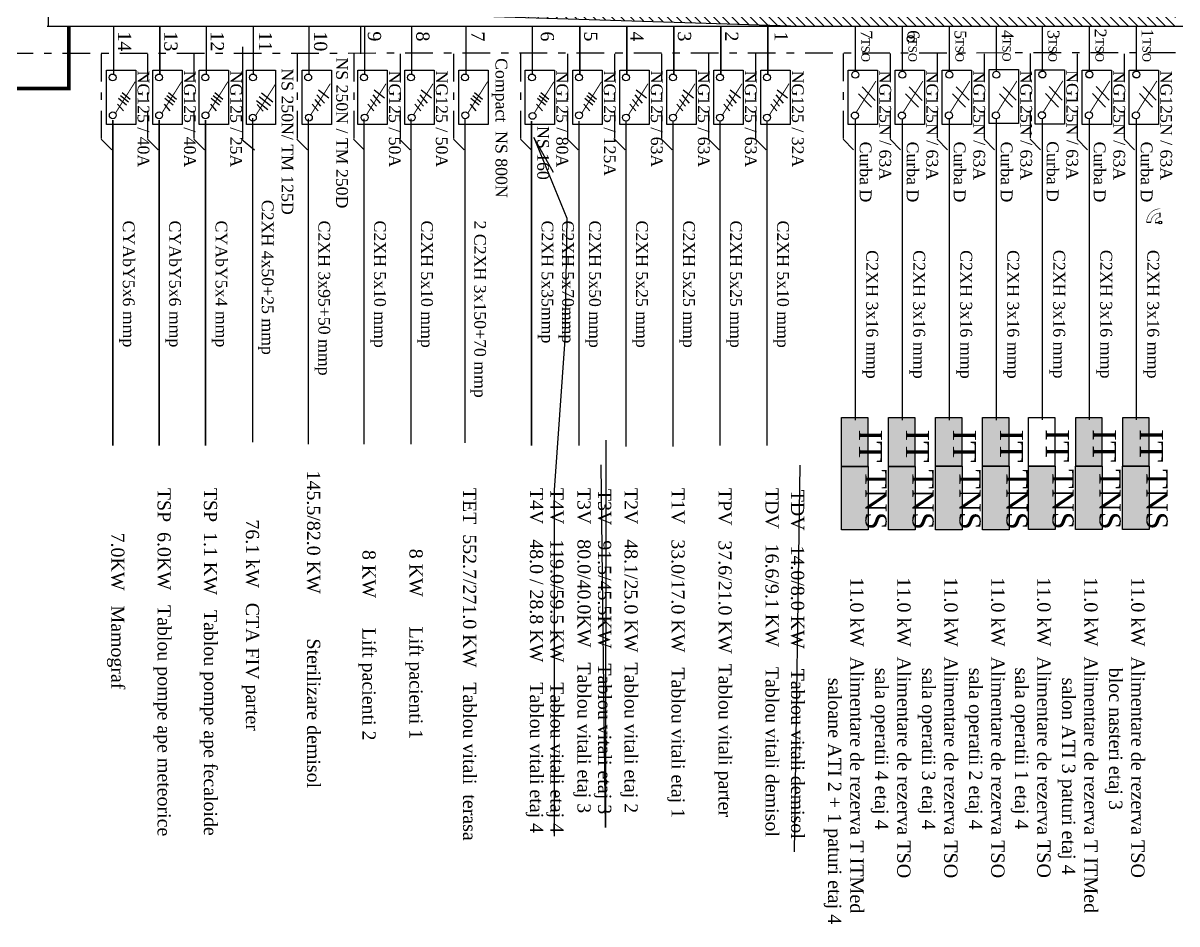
# Model space of a CAD drawing. Extents: x -12085 to 47, y -14993 to 123352.
# Drawn here: x -12050.2 to -12028.1, y -14936.94 to -14919.7 of the extents above; entities that cross this region are included whole.
import ezdxf

# ---------------------------------------------------------------- set-up
doc = ezdxf.new("R2010")
doc.units = 0
doc.header["$MEASUREMENT"] = 0
doc.linetypes.add('DOUBLE_DASHED', pattern=[1.093611, 0.529167, -0.211667, 0.141111, -0.211667])
doc.layers.get('0').update_dxf_attribs({"linetype": 'CONTINUOUS'})
doc.layers.add('Circuite', color=7, linetype='CONTINUOUS', lineweight=25)
doc.layers.add('monitorizare', color=3, linetype='CONTINUOUS', lineweight=25)
doc.layers.add('circuite iluminat normal', color=7, linetype='CONTINUOUS')
doc.layers.add('ELECTRICAL', color=7, linetype='CONTINUOUS')

# ---------------------------------------------------------------- blocks, each defined once
blk = doc.blocks.new('A$C719065E5')
at = {"color": 3, "lineweight": 30}
for p, q in [((0.166, 0.266), (0.086, 0.266)), ((0.266, 0.166), (0.266, 0.239))]:
    blk.add_line(p, q, dxfattribs=at)
at = {"color": 3, "lineweight": 30, "const_width": 0.01, "flags": 128}
for points in [[(0.005, 0.266, 0.414214), (0.266, 0.005)], [(0.086, 0.266, 0.414214), (0.266, 0.086)], [(0.166, 0.266, 0.414214), (0.266, 0.166)]]:
    blk.add_lwpolyline(points, format="xyb", dxfattribs=at)
for points in [[(0.166, 0.266), (0.086, 0.266)], [(0.266, 0.166), (0.266, 0.239)], [(0.266, 0.086), (0.266, 0.005)]]:
    blk.add_lwpolyline(points, dxfattribs=at)
at = {"color": 3, "lineweight": 30, "flags": 128}
blk.add_lwpolyline([(0.266, 0.086), (0.266, 0.005)], dxfattribs=at)
at = {"color": 3, "lineweight": 30}
blk.add_circle((0.266, 0.266), 0.0265, dxfattribs=at)

msp = doc.modelspace()

# ---------------------------------------------------------------- hatches: boundary and pattern name
at = {"layer": 'Circuite', "linetype": 'Continuous', "ltscale": 5}
h = msp.add_hatch(dxfattribs=at)
h.set_pattern_fill('ANSI31', color=1, angle=-90, style=0)
h.set_pattern_definition([(315, (-11933.80855, -14900.24343), (0.08838835, 0.08838835), [])])
h.paths.add_polyline_path([(-12028.129, -14919.759), (-12028.129, -14919.312), (-12042.974, -14919.312), (-12042.973, -14919.499), (-12035.29, -14919.759)])
h.paths.add_polyline_path([(-12042.973, -14919.499), (-12042.974, -14919.312), (-12044.284, -14919.312), (-12044.228, -14919.457)])
h.paths.add_polyline_path([(-12044.228, -14919.457), (-12044.284, -14919.312), (-12048.485, -14919.312)])
at = {"layer": 'circuite iluminat normal', "true_color": 0xffe085}
for points in [[(-12034.523, -14928.182), (-12034.021, -14928.182), (-12034.021, -14927.25), (-12034.523, -14927.25)], [(-12033.623, -14928.182), (-12033.121, -14928.182), (-12033.121, -14927.25), (-12033.623, -14927.25)], [(-12032.723, -14928.181), (-12032.221, -14928.181), (-12032.221, -14927.249), (-12032.723, -14927.249)], [(-12031.823, -14928.18), (-12031.321, -14928.18), (-12031.321, -14927.249), (-12031.823, -14927.249)], [(-12030.042, -14928.177), (-12029.54, -14928.177), (-12029.54, -14927.245), (-12030.042, -14927.245)], [(-12029.142, -14928.177), (-12028.64, -14928.177), (-12028.64, -14927.245), (-12029.142, -14927.245)]]:
    msp.add_hatch(color=41, dxfattribs=at).paths.add_polyline_path(points)
at = {"layer": 'circuite iluminat normal', "true_color": 0xff8a8a}
for points in [[(-12034.528, -14929.396), (-12034.016, -14929.396), (-12034.016, -14928.182), (-12034.528, -14928.182)], [(-12033.628, -14929.396), (-12033.116, -14929.396), (-12033.116, -14928.182), (-12033.628, -14928.182)], [(-12032.728, -14929.395), (-12032.216, -14929.395), (-12032.216, -14928.181), (-12032.728, -14928.181)], [(-12031.828, -14929.395), (-12031.316, -14929.395), (-12031.316, -14928.18), (-12031.828, -14928.18)], [(-12030.947, -14929.391), (-12030.436, -14929.391), (-12030.436, -14928.176), (-12030.947, -14928.176)], [(-12030.047, -14929.391), (-12029.536, -14929.391), (-12029.536, -14928.177), (-12030.047, -14928.177)], [(-12029.147, -14929.391), (-12028.636, -14929.391), (-12028.636, -14928.177), (-12029.147, -14928.177)]]:
    msp.add_hatch(color=11, dxfattribs=at).paths.add_polyline_path(points)

# ---------------------------------------------------------------- linework, layer by layer
at = {"layer": 'Circuite', "linetype": 'Continuous', "ltscale": 5}
for p, q in [((-12040.04, -14922.559), (-12040.419, -14921.889)), ((-12040.419, -14921.889), (-12039.787, -14923.431)), ((-12039.787, -14923.431), (-12039.825, -14925.756)), ((-12039.825, -14925.756), (-12040.027, -14928.637)), ((-12039.038, -14927.68), (-12039.048, -14935.094)), ((-12039.048, -14935.094), (-12039.128, -14928.155)), ((-12035.326, -14928.157), (-12035.434, -14935.558)), ((-12040.027, -14928.637), (-12040.027, -14935.259))]:
    msp.add_line(p, q, dxfattribs=at)
at = {"layer": 'circuite iluminat normal'}
for p, q in [((-12034.133, -14920.917), (-12033.88, -14921.176)), ((-12033.233, -14920.917), (-12032.98, -14921.176)), ((-12032.333, -14920.916), (-12032.08, -14921.175)), ((-12031.433, -14920.915), (-12031.18, -14921.175)), ((-12030.552, -14920.911), (-12030.3, -14921.171)), ((-12029.652, -14920.912), (-12029.4, -14921.171)), ((-12028.752, -14920.912), (-12028.5, -14921.171)), ((-12034.203, -14921.05), (-12033.95, -14921.309)), ((-12033.303, -14921.05), (-12033.05, -14921.309)), ((-12032.403, -14921.049), (-12032.15, -14921.309)), ((-12031.503, -14921.049), (-12031.25, -14921.308)), ((-12030.622, -14921.045), (-12030.37, -14921.304)), ((-12029.722, -14921.045), (-12029.47, -14921.304)), ((-12028.822, -14921.045), (-12028.57, -14921.304))]:
    msp.add_line(p, q, dxfattribs=at)
for points in [[(-12034.021, -14927.25), (-12034.021, -14928.182), (-12034.523, -14928.182), (-12034.523, -14927.25)], [(-12033.121, -14927.25), (-12033.121, -14928.182), (-12033.623, -14928.182), (-12033.623, -14927.25)], [(-12032.221, -14927.249), (-12032.221, -14928.181), (-12032.723, -14928.181), (-12032.723, -14927.249)], [(-12031.321, -14927.249), (-12031.321, -14928.18), (-12031.823, -14928.18), (-12031.823, -14927.249)], [(-12030.44, -14927.245), (-12030.44, -14928.176), (-12030.942, -14928.176), (-12030.942, -14927.245)], [(-12029.54, -14927.245), (-12029.54, -14928.177), (-12030.042, -14928.177), (-12030.042, -14927.245)], [(-12028.64, -14927.245), (-12028.64, -14928.177), (-12029.142, -14928.177), (-12029.142, -14927.245)], [(-12034.016, -14928.182), (-12034.016, -14929.396), (-12034.528, -14929.396), (-12034.528, -14928.182)], [(-12033.116, -14928.182), (-12033.116, -14929.396), (-12033.628, -14929.396), (-12033.628, -14928.182)], [(-12032.216, -14928.181), (-12032.216, -14929.395), (-12032.728, -14929.395), (-12032.728, -14928.181)], [(-12031.316, -14928.18), (-12031.316, -14929.395), (-12031.828, -14929.395), (-12031.828, -14928.18)], [(-12030.436, -14928.176), (-12030.436, -14929.391), (-12030.947, -14929.391), (-12030.947, -14928.176)], [(-12029.536, -14928.177), (-12029.536, -14929.391), (-12030.047, -14929.391), (-12030.047, -14928.177)], [(-12028.636, -14928.177), (-12028.636, -14929.391), (-12029.147, -14929.391), (-12029.147, -14928.177)]]:
    msp.add_lwpolyline(points, close=True, dxfattribs=at)
at = {"layer": 'ELECTRICAL', "linetype": 'DOUBLE_DASHED'}
for p, q in [((-12043.728, -14920.284), (-12043.749, -14917.25)), ((-12009.541, -14920.258), (-12063.571, -14920.286)), ((-12048.7, -14920.283), (-12048.7, -14921.921)), ((-12047.812, -14920.283), (-12047.812, -14921.921)), ((-12046.925, -14920.283), (-12046.925, -14921.921)), ((-12044.946, -14920.283), (-12044.946, -14921.921)), ((-12043.862, -14920.283), (-12043.862, -14921.921)), ((-12042.978, -14920.283), (-12042.978, -14921.921)), ((-12041.953, -14920.283), (-12041.953, -14921.921)), ((-12040.672, -14920.283), (-12040.672, -14921.921)), ((-12039.772, -14920.283), (-12039.772, -14921.921)), ((-12038.872, -14920.283), (-12038.872, -14921.921)), ((-12037.972, -14920.283), (-12037.972, -14921.921)), ((-12037.071, -14920.283), (-12037.071, -14921.921)), ((-12036.171, -14920.283), (-12036.171, -14921.921)), ((-12034.497, -14920.281), (-12034.497, -14921.92)), ((-12033.597, -14920.281), (-12033.597, -14921.92)), ((-12032.697, -14920.28), (-12032.697, -14921.919)), ((-12031.797, -14920.283), (-12031.797, -14921.922)), ((-12030.916, -14920.279), (-12030.916, -14921.917)), ((-12030.016, -14920.283), (-12030.016, -14921.922)), ((-12029.116, -14920.283), (-12029.116, -14921.922)), ((-12048.368, -14921.136), (-12048.214, -14921.259)), ((-12048.332, -14921.081), (-12048.178, -14921.204)), ((-12048.3, -14921.028), (-12048.146, -14921.152)), ((-12047.48, -14921.136), (-12047.326, -14921.259)), ((-12047.444, -14921.081), (-12047.29, -14921.204)), ((-12047.412, -14921.028), (-12047.258, -14921.152)), ((-12046.593, -14921.136), (-12046.439, -14921.259)), ((-12046.557, -14921.081), (-12046.403, -14921.204)), ((-12046.525, -14921.028), (-12046.371, -14921.152)), ((-12045.728, -14921.18), (-12045.512, -14921.352)), ((-12045.678, -14921.103), (-12045.462, -14921.276)), ((-12045.633, -14921.029), (-12045.418, -14921.202)), ((-12041.621, -14921.136), (-12041.467, -14921.259)), ((-12041.585, -14921.081), (-12041.431, -14921.204)), ((-12041.553, -14921.028), (-12041.399, -14921.152)), ((-12040.349, -14921.136), (-12040.196, -14921.259)), ((-12040.314, -14921.081), (-12040.16, -14921.204)), ((-12040.282, -14921.028), (-12040.128, -14921.152)), ((-12039.44, -14921.136), (-12039.286, -14921.259)), ((-12039.404, -14921.081), (-12039.25, -14921.204)), ((-12039.372, -14921.028), (-12039.218, -14921.152)), ((-12048.7, -14921.921), (-12048.497, -14922.124)), ((-12047.812, -14921.921), (-12047.61, -14922.124)), ((-12046.925, -14921.921), (-12046.722, -14922.124)), ((-12046.014, -14921.921), (-12045.765, -14922.123)), ((-12046.014, -14921.921), (-12045.765, -14922.123)), ((-12044.955, -14921.921), (-12044.753, -14922.124)), ((-12043.871, -14921.921), (-12043.669, -14922.124)), ((-12042.988, -14921.921), (-12042.786, -14922.124)), ((-12041.953, -14921.921), (-12041.751, -14922.124)), ((-12040.672, -14921.921), (-12040.469, -14922.124)), ((-12039.772, -14921.921), (-12039.569, -14922.124)), ((-12038.872, -14921.921), (-12038.669, -14922.124)), ((-12037.972, -14921.921), (-12037.769, -14922.124)), ((-12037.071, -14921.921), (-12036.869, -14922.124)), ((-12036.171, -14921.921), (-12035.969, -14922.124)), ((-12034.497, -14921.92), (-12034.294, -14922.122)), ((-12033.597, -14921.92), (-12033.394, -14922.122)), ((-12032.697, -14921.919), (-12032.494, -14922.121)), ((-12031.797, -14921.922), (-12031.594, -14922.124)), ((-12030.916, -14921.917), (-12030.714, -14922.12)), ((-12030.016, -14921.922), (-12029.814, -14922.124)), ((-12029.116, -14921.922), (-12028.914, -14922.124))]:
    msp.add_line(p, q, dxfattribs=at)
at = {"layer": 'ELECTRICAL', "linetype": 'Continuous'}
for p, q in [((-12049.715, -14919.312), (-12049.715, -14919.759)), ((-12035.29, -14919.759), (-12049.715, -14919.312)), ((-12040.445, -14920.639), (-12040.445, -14920.639)), ((-12036.321, -14920.639), (-12036.321, -14920.639)), ((-12034.406, -14920.629), (-12034.406, -14920.629)), ((-12044.542, -14920.972), (-12044.343, -14921.129)), ((-12043.474, -14920.972), (-12043.275, -14921.129)), ((-12042.574, -14920.972), (-12042.375, -14921.129)), ((-12038.458, -14920.972), (-12038.259, -14921.129)), ((-12037.558, -14920.972), (-12037.359, -14921.129)), ((-12036.657, -14920.972), (-12036.459, -14921.129)), ((-12035.757, -14920.972), (-12035.558, -14921.129)), ((-12044.613, -14921.157), (-12044.499, -14921.285)), ((-12044.57, -14921.072), (-12044.428, -14921.228)), ((-12043.545, -14921.157), (-12043.432, -14921.285)), ((-12043.503, -14921.072), (-12043.361, -14921.228)), ((-12042.645, -14921.157), (-12042.532, -14921.285)), ((-12042.603, -14921.072), (-12042.461, -14921.228)), ((-12038.529, -14921.157), (-12038.415, -14921.285)), ((-12038.486, -14921.072), (-12038.344, -14921.228)), ((-12037.629, -14921.157), (-12037.515, -14921.285)), ((-12037.586, -14921.072), (-12037.444, -14921.228)), ((-12036.729, -14921.157), (-12036.615, -14921.285)), ((-12036.686, -14921.072), (-12036.544, -14921.228)), ((-12035.828, -14921.157), (-12035.715, -14921.285)), ((-12035.786, -14921.072), (-12035.644, -14921.228)), ((-12048.386, -14921.247), (-12048.272, -14921.375)), ((-12047.498, -14921.247), (-12047.384, -14921.375)), ((-12046.61, -14921.247), (-12046.497, -14921.375)), ((-12045.712, -14921.257), (-12045.598, -14921.385)), ((-12044.661, -14921.247), (-12044.547, -14921.375)), ((-12043.593, -14921.247), (-12043.48, -14921.375)), ((-12042.693, -14921.247), (-12042.58, -14921.375)), ((-12041.639, -14921.247), (-12041.525, -14921.375)), ((-12040.367, -14921.247), (-12040.253, -14921.375)), ((-12039.457, -14921.247), (-12039.344, -14921.375)), ((-12038.577, -14921.247), (-12038.463, -14921.375)), ((-12037.677, -14921.247), (-12037.563, -14921.375)), ((-12036.777, -14921.247), (-12036.663, -14921.375)), ((-12035.876, -14921.247), (-12035.763, -14921.375))]:
    msp.add_line(p, q, dxfattribs=at)
at = {"layer": 'ELECTRICAL', "linetype": 'DOUBLE_DASHED', "ltscale": 500}
msp.add_line((-12045.996, -14920.15), (-12045.995, -14921.921), dxfattribs=at)
msp.add_line((-12045.996, -14920.15), (-12045.995, -14921.921), dxfattribs=at)
at = {"layer": 'ELECTRICAL', "linetype": 'Continuous'}
msp.add_lwpolyline([(-12049.733, -14919.312), (-12025.63, -14919.312), (-12025.63, -14919.759), (-12049.733, -14919.759)], dxfattribs=at)
at = {"layer": 'ELECTRICAL', "linetype": 'Continuous', "flags": 128}
for points, const_width in [([(-12050.427, -14920.95), (-12050.427, -14920.95), (-12050.427, -14920.95), (-12049.32, -14920.95), (-12049.32, -14919.756)], 0.07), ([(-12048.465, -14919.767), (-12048.465, -14920.672)], 0.027), ([(-12047.578, -14919.767), (-12047.578, -14920.672)], 0.027), ([(-12046.69, -14919.767), (-12046.69, -14920.672)], 0.027), ([(-12045.788, -14919.767), (-12045.788, -14920.672)], 0.027), ([(-12044.721, -14919.767), (-12044.721, -14920.672)], 0.027), ([(-12043.654, -14919.767), (-12043.654, -14920.672)], 0.027), ([(-12042.754, -14919.767), (-12042.754, -14920.672)], 0.027), ([(-12041.718, -14919.767), (-12041.718, -14920.672)], 0.027), ([(-12041.718, -14919.767), (-12041.718, -14920.672)], 0.027), ([(-12041.718, -14919.767), (-12041.718, -14920.672)], 0.027), ([(-12040.447, -14919.767), (-12040.447, -14920.672)], 0.027), ([(-12040.447, -14919.767), (-12040.447, -14920.672)], 0.027), ([(-12040.447, -14919.767), (-12040.447, -14920.626)], 0.018), ([(-12039.537, -14919.767), (-12039.537, -14920.672)], 0.027), ([(-12038.637, -14919.767), (-12038.637, -14920.672)], 0.027), ([(-12037.737, -14919.767), (-12037.737, -14920.672)], 0.027), ([(-12036.837, -14919.767), (-12036.837, -14920.672)], 0.027), ([(-12036.837, -14919.767), (-12036.837, -14920.672)], 0.027), ([(-12035.937, -14919.767), (-12035.937, -14920.672)], 0.027), ([(-12035.937, -14919.767), (-12035.937, -14920.672)], 0.027), ([(-12034.262, -14919.759), (-12034.262, -14920.62)], 0.0273), ([(-12034.262, -14919.759), (-12034.262, -14920.62)], 0.0273), ([(-12033.362, -14919.759), (-12033.362, -14920.62)], 0.0273), ([(-12033.362, -14919.759), (-12033.362, -14920.62)], 0.0273), ([(-12032.462, -14919.759), (-12032.462, -14920.619)], 0.0273), ([(-12032.462, -14919.759), (-12032.462, -14920.619)], 0.0273), ([(-12031.562, -14919.753), (-12031.562, -14920.619)], 0.0273), ([(-12031.562, -14919.759), (-12031.562, -14920.614)], 0.0273), ([(-12030.681, -14919.759), (-12030.681, -14920.615)], 0.0273), ([(-12030.681, -14919.759), (-12030.681, -14920.615)], 0.0273), ([(-12029.781, -14919.759), (-12029.781, -14920.615)], 0.0273), ([(-12029.781, -14919.759), (-12029.781, -14920.615)], 0.0273), ([(-12029.781, -14919.759), (-12029.781, -14920.615)], 0.0273), ([(-12028.881, -14919.759), (-12028.881, -14920.615)], 0.0273), ([(-12028.881, -14919.759), (-12028.881, -14920.615)], 0.0273), ([(-12028.881, -14919.759), (-12028.881, -14920.615)], 0.0273), ([(-12048.426, -14921.417), (-12048.05, -14920.819)], 0.018), ([(-12047.538, -14921.417), (-12047.162, -14920.819)], 0.018), ([(-12046.65, -14921.417), (-12046.275, -14920.819)], 0.018), ([(-12045.741, -14921.463), (-12045.365, -14920.866)], 0.018), ([(-12044.689, -14921.454), (-12044.314, -14920.856)], 0.018), ([(-12044.689, -14921.454), (-12044.314, -14920.856)], 0.018), ([(-12043.622, -14921.454), (-12043.247, -14920.856)], 0.018), ([(-12043.622, -14921.454), (-12043.247, -14920.856)], 0.018), ([(-12042.722, -14921.454), (-12042.347, -14920.856)], 0.018), ([(-12042.722, -14921.454), (-12042.347, -14920.856)], 0.018), ([(-12041.679, -14921.417), (-12041.303, -14920.819)], 0.018), ([(-12040.407, -14921.417), (-12040.032, -14920.819)], 0.018), ([(-12039.497, -14921.417), (-12039.122, -14920.819)], 0.018), ([(-12038.606, -14921.454), (-12038.23, -14920.856)], 0.018), ([(-12038.606, -14921.454), (-12038.23, -14920.856)], 0.018), ([(-12037.706, -14921.454), (-12037.33, -14920.856)], 0.018), ([(-12037.706, -14921.454), (-12037.33, -14920.856)], 0.018), ([(-12036.805, -14921.454), (-12036.43, -14920.856)], 0.018), ([(-12036.805, -14921.454), (-12036.43, -14920.856)], 0.018), ([(-12035.905, -14921.454), (-12035.53, -14920.856)], 0.018), ([(-12035.905, -14921.454), (-12035.53, -14920.856)], 0.018), ([(-12034.248, -14921.412), (-12033.868, -14920.808)], 0.0182), ([(-12034.248, -14921.412), (-12033.868, -14920.808)], 0.0182), ([(-12033.348, -14921.412), (-12032.968, -14920.808)], 0.0182), ([(-12033.348, -14921.412), (-12032.968, -14920.808)], 0.0182), ([(-12032.448, -14921.412), (-12032.068, -14920.807)], 0.0182), ([(-12032.448, -14921.412), (-12032.068, -14920.807)], 0.0182), ([(-12031.548, -14921.411), (-12031.168, -14920.806)], 0.0182), ([(-12031.548, -14921.411), (-12031.168, -14920.806)], 0.0182), ([(-12030.667, -14921.407), (-12030.287, -14920.802)], 0.0182), ([(-12030.667, -14921.407), (-12030.287, -14920.802)], 0.0182), ([(-12029.767, -14921.407), (-12029.387, -14920.803)], 0.0182), ([(-12029.767, -14921.407), (-12029.387, -14920.803)], 0.0182), ([(-12028.867, -14921.407), (-12028.487, -14920.803)], 0.0182), ([(-12028.867, -14921.407), (-12028.487, -14920.803)], 0.0182), ([(-12048.479, -14921.551), (-12048.479, -14927.788)], 0.027), ([(-12047.592, -14921.551), (-12047.592, -14927.788)], 0.027), ([(-12046.704, -14921.551), (-12046.704, -14927.788)], 0.027), ([(-12045.8, -14921.513), (-12045.8, -14927.725)], 0.027), ([(-12044.736, -14921.527), (-12044.736, -14927.76)], 0.027), ([(-12044.736, -14921.527), (-12044.736, -14927.736)], 0.027), ([(-12043.669, -14921.527), (-12043.669, -14927.76)], 0.027), ([(-12043.669, -14921.527), (-12043.669, -14927.736)], 0.027), ([(-12042.769, -14921.527), (-12042.769, -14927.76)], 0.027), ([(-12042.769, -14921.527), (-12042.769, -14927.736)], 0.027), ([(-12041.734, -14921.527), (-12041.734, -14927.736)], 0.027), ([(-12040.462, -14921.573), (-12040.462, -14927.783)], 0.027), ([(-12039.552, -14921.573), (-12039.552, -14927.783)], 0.027), ([(-12038.652, -14921.573), (-12038.652, -14927.807)], 0.027), ([(-12038.652, -14921.573), (-12038.652, -14927.783)], 0.027), ([(-12037.752, -14921.573), (-12037.752, -14927.807)], 0.027), ([(-12037.752, -14921.573), (-12037.752, -14927.783)], 0.027), ([(-12036.852, -14921.573), (-12036.852, -14927.783)], 0.027), ([(-12036.852, -14921.573), (-12036.852, -14927.783)], 0.027), ([(-12035.952, -14921.573), (-12035.952, -14927.783)], 0.027), ([(-12034.26, -14921.523), (-12034.26, -14927.302)], 0.0273), ([(-12033.36, -14921.523), (-12033.36, -14927.302)], 0.0273), ([(-12032.46, -14921.523), (-12032.46, -14927.301)], 0.0273), ([(-12031.56, -14921.522), (-12031.56, -14927.3)], 0.0273), ([(-12030.68, -14921.518), (-12030.68, -14927.296)], 0.0273), ([(-12029.78, -14921.519), (-12029.78, -14927.297)], 0.0273), ([(-12028.88, -14921.519), (-12028.88, -14927.297)], 0.0273)]:
    msp.add_lwpolyline(points, dxfattribs=dict(at, const_width=const_width))
at = {"layer": 'ELECTRICAL', "linetype": 'Continuous'}
for points in [[(-12048.039, -14920.6), (-12048.039, -14921.637), (-12048.599, -14921.637), (-12048.599, -14920.6)], [(-12047.151, -14920.6), (-12047.151, -14921.637), (-12047.711, -14921.637), (-12047.711, -14920.6)], [(-12046.264, -14920.6), (-12046.264, -14921.637), (-12046.824, -14921.637), (-12046.824, -14920.6)], [(-12045.362, -14920.601), (-12045.362, -14921.637), (-12045.922, -14921.637), (-12045.922, -14920.601)], [(-12044.294, -14920.601), (-12044.294, -14921.637), (-12044.854, -14921.637), (-12044.854, -14920.601)], [(-12043.227, -14920.601), (-12043.227, -14921.637), (-12043.787, -14921.637), (-12043.787, -14920.601)], [(-12042.327, -14920.601), (-12042.327, -14921.637), (-12042.887, -14921.637), (-12042.887, -14920.601)], [(-12041.292, -14920.6), (-12041.292, -14921.637), (-12041.852, -14921.637), (-12041.852, -14920.6)], [(-12040.02, -14920.601), (-12040.02, -14921.637), (-12040.58, -14921.637), (-12040.58, -14920.601)], [(-12039.111, -14920.6), (-12039.111, -14921.637), (-12039.671, -14921.637), (-12039.671, -14920.6)], [(-12038.21, -14920.6), (-12038.21, -14921.637), (-12038.771, -14921.637), (-12038.771, -14920.6)], [(-12037.31, -14920.6), (-12037.31, -14921.637), (-12037.87, -14921.637), (-12037.87, -14920.6)], [(-12036.41, -14920.6), (-12036.41, -14921.637), (-12036.97, -14921.637), (-12036.97, -14920.6)], [(-12035.51, -14920.601), (-12035.51, -14921.637), (-12036.07, -14921.637), (-12036.07, -14920.601)], [(-12033.836, -14920.601), (-12033.836, -14921.637), (-12034.396, -14921.637), (-12034.396, -14920.601)], [(-12032.936, -14920.601), (-12032.936, -14921.637), (-12033.496, -14921.637), (-12033.496, -14920.601)], [(-12032.036, -14920.601), (-12032.036, -14921.637), (-12032.596, -14921.637), (-12032.596, -14920.601)], [(-12031.136, -14920.586), (-12031.136, -14921.622), (-12031.696, -14921.622), (-12031.696, -14920.586)], [(-12030.255, -14920.593), (-12030.255, -14921.629), (-12030.815, -14921.629), (-12030.815, -14920.593)], [(-12029.355, -14920.601), (-12029.355, -14921.637), (-12029.915, -14921.637), (-12029.915, -14920.601)], [(-12028.455, -14920.601), (-12028.455, -14921.637), (-12029.015, -14921.637), (-12029.015, -14920.601)]]:
    msp.add_lwpolyline(points, close=True, dxfattribs=at)
for centre, radius in [((-12033.203, -14919.999), 0.0662), ((-12048.482, -14920.738), 0.0662), ((-12047.594, -14920.738), 0.0662), ((-12046.707, -14920.738), 0.0662), ((-12045.796, -14920.738), 0.0662), ((-12044.738, -14920.738), 0.0662), ((-12043.67, -14920.738), 0.0662), ((-12042.77, -14920.738), 0.0662), ((-12041.735, -14920.738), 0.0662), ((-12040.454, -14920.738), 0.0662), ((-12039.554, -14920.738), 0.0662), ((-12038.654, -14920.738), 0.0662), ((-12037.754, -14920.738), 0.0662), ((-12036.854, -14920.738), 0.0662), ((-12035.954, -14920.738), 0.0662), ((-12034.26, -14920.686), 0.0669), ((-12034.26, -14920.686), 0.0669), ((-12033.36, -14920.686), 0.0669), ((-12033.36, -14920.686), 0.0669), ((-12032.46, -14920.686), 0.0669), ((-12032.46, -14920.686), 0.0669), ((-12031.56, -14920.685), 0.0669), ((-12030.679, -14920.681), 0.0669), ((-12030.679, -14920.681), 0.0669), ((-12029.779, -14920.681), 0.0669), ((-12029.779, -14920.682), 0.0669), ((-12028.879, -14920.681), 0.0669), ((-12028.879, -14920.682), 0.0669), ((-12048.479, -14921.461), 0.0662), ((-12047.592, -14921.461), 0.0662), ((-12046.704, -14921.461), 0.0662), ((-12041.731, -14921.461), 0.0662), ((-12041.731, -14921.461), 0.0662), ((-12040.443, -14921.473), 0.0662), ((-12039.551, -14921.461), 0.0662), ((-12034.27, -14921.466), 0.0669), ((-12033.37, -14921.466), 0.0669), ((-12032.47, -14921.465), 0.0669), ((-12031.57, -14921.464), 0.0669), ((-12030.689, -14921.46), 0.0669), ((-12029.789, -14921.461), 0.0669), ((-12028.889, -14921.461), 0.0669), ((-12045.798, -14921.508), 0.0662), ((-12044.725, -14921.507), 0.0662), ((-12043.658, -14921.507), 0.0662), ((-12042.758, -14921.507), 0.0662), ((-12038.651, -14921.507), 0.0662), ((-12037.751, -14921.507), 0.0662), ((-12036.851, -14921.507), 0.0662), ((-12035.951, -14921.507), 0.0662)]:
    msp.add_circle(centre, radius, dxfattribs=at)

# ---------------------------------------------------------------- block references
at = {"layer": 'monitorizare', "linetype": 'Continuous', "ltscale": 5, "rotation": 270}
msp.add_blockref('A$C719065E5', (-12028.687, -14923.246), dxfattribs=at)

# ---------------------------------------------------------------- texts
at = {"layer": 'Circuite', "attachment_point": 1, "rotation": 270}
for s, insert, char_height, width in [('{\\fTimes New Roman|b0|i0|c0|p18;     \\H0.6x;   IT}', (-12033.748, -14925.569), 0.7425, 25.06048), ('{\\fTimes New Roman|b0|i0|c0|p18;     \\H0.6x;   IT}', (-12032.848, -14925.569), 0.7425, 25.06048), ('{\\fTimes New Roman|b0|i0|c0|p18;     \\H0.6x;   IT}', (-12031.948, -14925.569), 0.7425, 25.06048), ('{\\fTimes New Roman|b0|i0|c0|p18;     \\H0.6x;   IT}', (-12031.048, -14925.568), 0.7425, 25.06048), ('{\\fTimes New Roman|b0|i0|c0|p18;     \\H0.6x;   IT}', (-12030.168, -14925.564), 0.7425, 25.06048), ('{\\fTimes New Roman|b0|i0|c0|p18;     \\H0.6x;   IT}', (-12029.268, -14925.564), 0.7425, 25.06048), ('{\\fTimes New Roman|b0|i0|c0|p18;     \\H0.6x;   IT}', (-12028.368, -14925.564), 0.7425, 25.06048), ('{\\fTimes New Roman|b0|i0|c0|p18;    \\H0.5x;    TNS}', (-12033.662, -14926.406), 0.81, 27.3387), ('{\\fTimes New Roman|b0|i0|c0|p18;    \\H0.5x;    TNS}', (-12032.762, -14926.406), 0.81, 27.3387), ('{\\fTimes New Roman|b0|i0|c0|p18;    \\H0.5x;    TNS}', (-12031.862, -14926.405), 0.81, 27.3387), ('{\\fTimes New Roman|b0|i0|c0|p18;    \\H0.5x;    TNS}', (-12030.962, -14926.404), 0.81, 27.3387), ('{\\fTimes New Roman|b0|i0|c0|p18;    \\H0.5x;    TNS}', (-12030.081, -14926.4), 0.81, 27.3387), ('{\\fTimes New Roman|b0|i0|c0|p18;    \\H0.5x;    TNS}', (-12029.181, -14926.401), 0.81, 27.3387), ('{\\fTimes New Roman|b0|i0|c0|p18;    \\H0.5x;    TNS}', (-12028.281, -14926.401), 0.81, 27.3387)]:
    msp.add_mtext(s, dxfattribs=dict(at, insert=insert, char_height=char_height, width=width))
at = {"layer": 'ELECTRICAL', "linetype": 'Continuous', "attachment_point": 1, "rotation": 270}
for s, insert, char_height, width in [('{\\fTimes New Roman|b0|i0|c0|p18;9}', (-12043.342, -14919.856), 0.25275, 0.81487), ('{\\fTimes New Roman|b0|i0|c0|p18;8}', (-12042.416, -14919.857), 0.25275, 0.81487), ('{\\fTimes New Roman|b0|i0|c0|p18;7}', (-12041.359, -14919.857), 0.25275, 0.81487), ('{\\fTimes New Roman|b0|i0|c0|p18;6}', (-12040.031, -14919.857), 0.25275, 0.81487), ('{\\fTimes New Roman|b0|i0|c0|p18;5}', (-12039.199, -14919.857), 0.25275, 0.81487), ('{\\fTimes New Roman|b0|i0|c0|p18;4}', (-12038.317, -14919.857), 0.25275, 0.81487), ('{\\fTimes New Roman|b0|i0|c0|p18;3}', (-12037.405, -14919.857), 0.25275, 0.81487), ('{\\fTimes New Roman|b0|i0|c0|p18;2}', (-12036.501, -14919.857), 0.25275, 0.81487), ('{\\fTimes New Roman|b0|i0|c0|p18;7}', (-12033.933, -14919.832), 0.22748, 0.73338), ('{\\fTimes New Roman|b0|i0|c0|p18;6}', (-12033.033, -14919.832), 0.22748, 0.73338), ('{\\fTimes New Roman|b0|i0|c0|p18;5}', (-12032.133, -14919.831), 0.22748, 0.73338), ('{\\fTimes New Roman|b0|i0|c0|p18;4}', (-12031.233, -14919.827), 0.22748, 0.73338), ('{\\fTimes New Roman|b0|i0|c0|p18;3}', (-12030.353, -14919.828), 0.22748, 0.73338), ('{\\fTimes New Roman|b0|i0|c0|p18;2}', (-12029.453, -14919.803), 0.22748, 0.73338), ('{\\fTimes New Roman|b0|i0|c0|p18;1}', (-12028.553, -14919.803), 0.22748, 0.73338), ('{\\fTimes New Roman|b0|i0|c0|p18;\\C1;14}', (-12048.127, -14919.856), 0.25275, 0.81487), ('{\\fTimes New Roman|b0|i0|c0|p18;\\C1;13}', (-12047.24, -14919.856), 0.25275, 0.81487), ('{\\fTimes New Roman|b0|i0|c0|p18;\\C1;12}', (-12046.352, -14919.856), 0.25275, 0.81487), ('{\\fTimes New Roman|b0|i0|c0|p18;11}', (-12045.43, -14919.856), 0.25275, 0.81487), ('{\\fTimes New Roman|b0|i0|c0|p18;10}', (-12044.374, -14919.856), 0.25275, 0.81487), ('{\\fTimes New Roman|b0|i0|c0|p18;1}', (-12035.555, -14919.857), 0.25275, 0.81487), ('{\\fTimes New Roman|b0|i0|c0|p18;TSO}', (-12033.983, -14919.985), 0.16, 0.73338), ('{\\fTimes New Roman|b0|i0|c0|p18;TSO}', (-12033.083, -14919.985), 0.16, 0.73338), ('{\\fTimes New Roman|b0|i0|c0|p18;TSO}', (-12032.183, -14919.985), 0.16, 0.73338), ('{\\fTimes New Roman|b0|i0|c0|p18;TSO}', (-12031.283, -14919.978), 0.16, 0.73338), ('{\\fTimes New Roman|b0|i0|c0|p18;TSO}', (-12030.402, -14919.985), 0.16, 0.73338), ('{\\fTimes New Roman|b0|i0|c0|p18;TSO}', (-12029.502, -14919.985), 0.16, 0.73338), ('{\\fTimes New Roman|b0|i0|c0|p18;TSO}', (-12028.602, -14919.985), 0.16, 0.73338), ('{\\fTimes New Roman|b0|i0|c0|p18;  \\H1.1201x;NS 250N / TM 250D}', (-12043.977, -14920.203), 0.20089, 6.40415), ('{\\fTimes New Roman|b0|i0|c0|p18;  Compact  NS 800N}', (-12040.925, -14920.198), 0.22501, 9.53969), ('{\\fTimes New Roman|b0|i0|c0|p18;NG125 / 40A }', (-12047.779, -14920.607), 0.225, 62.98872), ('{\\fTimes New Roman|b0|i0|c0|p18;NG125 / 40A }', (-12046.891, -14920.607), 0.225, 62.98872), ('{\\fTimes New Roman|b0|i0|c0|p18;NG125 / 25A }', (-12046.004, -14920.607), 0.225, 62.98872), ('{\\fTimes New Roman|b0|i0|c0|p18;  NS 250N/ TM 125D}', (-12045.022, -14920.393), 0.22495, 3.6997), ('{\\fTimes New Roman|b0|i0|c0|p18;NG125 / 50A }', (-12042.967, -14920.607), 0.225, 62.98872), ('{\\fTimes New Roman|b0|i0|c0|p18;NG125 / 50A }', (-12042.067, -14920.607), 0.225, 62.98872), ('{\\fTimes New Roman|b0|i0|c0|p18;NG125 / 80A}', (-12039.76, -14920.607), 0.225, 62.98872), ('{\\fTimes New Roman|b0|i0|c0|p18;NG125 / 125A }', (-12038.851, -14920.607), 0.225, 62.98872), ('{\\fTimes New Roman|b0|i0|c0|p18;NG125 / 63A }', (-12037.95, -14920.607), 0.225, 62.98872), ('{\\fTimes New Roman|b0|i0|c0|p18;NG125 / 63A }', (-12037.05, -14920.607), 0.225, 62.98872), ('\\pt6.525;{\\fTimes New Roman|b0|i0|c0|p18;NG125 / 63A }', (-12036.15, -14920.607), 0.225, 62.98872), ('{\\fTimes New Roman|b0|i0|c0|p18;NG125 / 32A }', (-12035.25, -14920.607), 0.225, 62.98872), ('{\\fTimes New Roman|b0|i0|c0|p18;NG125N / 63A\\P                Curba D}', (-12033.576, -14920.607), 0.225, 62.98872), ('{\\fTimes New Roman|b0|i0|c0|p18;NG125N / 63A\\P                Curba D}', (-12032.676, -14920.607), 0.225, 62.98872), ('{\\fTimes New Roman|b0|i0|c0|p18;NG125N / 63A\\P                Curba D}', (-12031.776, -14920.607), 0.225, 62.98872), ('{\\fTimes New Roman|b0|i0|c0|p18;NG125N / 63A\\P                Curba D}', (-12030.876, -14920.607), 0.225, 62.98872), ('{\\fTimes New Roman|b0|i0|c0|p18;NG125N / 63A\\P                Curba D}', (-12029.995, -14920.599), 0.225, 62.98872), ('{\\fTimes New Roman|b0|i0|c0|p18;NG125N / 63A\\P                Curba D}', (-12029.095, -14920.607), 0.225, 62.98872), ('{\\fTimes New Roman|b0|i0|c0|p18;NG125N / 63A\\P                Curba D}', (-12028.195, -14920.607), 0.225, 62.98872), ('{\\fTimes New Roman|b0|i0|c0|p18;NS 160}', (-12040.127, -14921.668), 0.225, 62.98872), ('{\\fTimes New Roman|b0|i0|c0|p18;      \\H1.12x; 145.5/82.0 KW         Sterilizare demisol}', (-12044.507, -14927.658), 0.22501, 7.4268)]:
    msp.add_mtext(s, dxfattribs=dict(at, insert=insert, char_height=char_height, width=width))
at = {"layer": 'ELECTRICAL', "linetype": 'DOUBLE_DASHED', "attachment_point": 1, "rotation": 270}
for s, insert, char_height, width in [('{\\fTimes New Roman|b0|i0|c0|p18;C2XH 4x50+25 mmp}', (-12045.401, -14923.081), 0.22495, 6.0647), ('{\\fTimes New Roman|b0|i0|c0|p18;\\C1;CYAbY5x6 mmp}', (-12048.061, -14923.477), 0.22501, 5.01036), ('{\\fTimes New Roman|b0|i0|c0|p18;\\C1;CYAbY5x6 mmp}', (-12047.174, -14923.477), 0.22501, 5.01036), ('{\\fTimes New Roman|b0|i0|c0|p18;\\C1;CYAbY5x4 mmp}', (-12046.286, -14923.477), 0.22501, 5.01036), ('{\\fTimes New Roman|b0|i0|c0|p18;C2XH 3x95+50 mmp}', (-12044.317, -14923.477), 0.22501, 5.01036), ('{\\fTimes New Roman|b0|i0|c0|p18;C2XH 5x10 mmp}', (-12043.25, -14923.477), 0.22501, 5.01036), ('{\\fTimes New Roman|b0|i0|c0|p18;C2XH 5x10 mmp}', (-12042.35, -14923.477), 0.22501, 5.01036), ('{\\fTimes New Roman|b0|i0|c0|p18;2 C2XH 3x150+70 mmp}', (-12041.333, -14923.477), 0.22501, 5.01036), ('{\\fTimes New Roman|b0|i0|c0|p18;C2XH 5x35mmp}', (-12040.043, -14923.477), 0.22501, 5.01036), ('{\\fTimes New Roman|b0|i0|c0|p18;C2XH 5x70mmp}', (-12039.651, -14923.477), 0.22501, 5.01036), ('{\\fTimes New Roman|b0|i0|c0|p18;C2XH 5x50 mmp}', (-12039.133, -14923.477), 0.22501, 5.01036), ('{\\fTimes New Roman|b0|i0|c0|p18;C2XH 5x25 mmp}', (-12038.233, -14923.477), 0.22501, 5.01036), ('{\\fTimes New Roman|b0|i0|c0|p18;C2XH 5x25 mmp}', (-12037.333, -14923.477), 0.22501, 5.01036), ('{\\fTimes New Roman|b0|i0|c0|p18;C2XH 5x25 mmp}', (-12036.433, -14923.477), 0.22501, 5.01036), ('\\pt3.1502;{\\fTimes New Roman|b0|i0|c0|p18;C2XH 5x10 mmp}', (-12035.533, -14923.477), 0.22501, 5.01036), ('{\\fTimes New Roman|b0|i0|c0|p18;C2XH 3x16 mmp}', (-12033.824, -14924.043), 0.22748, 5.06517), ('{\\fTimes New Roman|b0|i0|c0|p18;C2XH 3x16 mmp}', (-12032.924, -14924.043), 0.22748, 5.06517), ('{\\fTimes New Roman|b0|i0|c0|p18;C2XH 3x16 mmp}', (-12032.024, -14924.043), 0.22748, 5.06517), ('{\\fTimes New Roman|b0|i0|c0|p18;C2XH 3x16 mmp}', (-12031.124, -14924.042), 0.22748, 5.06517), ('{\\fTimes New Roman|b0|i0|c0|p18;C2XH 3x16 mmp}', (-12030.243, -14924.038), 0.22748, 5.06517), ('{\\fTimes New Roman|b0|i0|c0|p18;C2XH 3x16 mmp}', (-12029.343, -14924.038), 0.22748, 5.06517), ('{\\fTimes New Roman|b0|i0|c0|p18;C2XH 3x16 mmp}', (-12028.443, -14924.039), 0.22748, 5.06517), ('{\\fTimes New Roman|b0|i0|c0|p18;     \\C1;TSP  6.0KW   Tablou pompe ape meteorice}', (-12047.37, -14928.118), 0.25202, 15.23268), ('{\\fTimes New Roman|b0|i0|c0|p18;     \\C1;TSP  1.1 KW   Tablou pompe ape fecaloide}', (-12046.482, -14928.118), 0.25202, 15.23268), ('{\\fTimes New Roman|b0|i0|c0|p18;     TET  552.7/271.0 KW   Tablou vitali  terasa}', (-12041.519, -14928.118), 0.25202, 15.23268), ('\\A1;{\\fTimes New Roman|b0|i0|c0|p18;     T4V   48.0 / 28.8 KW    Tablou vitali etaj 4}', (-12040.239, -14928.118), 0.25202, 15.23268), ('{\\fTimes New Roman|b0|i0|c0|p18;     T4V   119.0/59.5 KW    Tablou vitali etaj 4}', (-12039.847, -14928.118), 0.25202, 15.23268), ('{\\fTimes New Roman|b0|i0|c0|p18;     T3V   80.0/40.0KW   Tablou vitali etaj 3}', (-12039.329, -14928.118), 0.25202, 15.23268), ('{\\fTimes New Roman|b0|i0|c0|p18;     T3V   91.5/45.5KW   Tablou vitali etaj 3}', (-12038.935, -14928.138), 0.25202, 15.23268), ('\\pt3.0242;{\\fTimes New Roman|b0|i0|c0|p18;     T2V   48.1/25.0 KW  Tablou vitali etaj 2}', (-12038.429, -14928.118), 0.25202, 15.23268), ('{\\fTimes New Roman|b0|i0|c0|p18;     T1V   33.0/17.0 KW   Tablou vitali etaj 1}', (-12037.529, -14928.118), 0.25202, 15.23268), ('\\A1;{\\fTimes New Roman|b0|i0|c0|p18;     TPV   37.6/21\\H1x;.0 KW  Tablou vitali parter}', (-12036.629, -14928.118), 0.25202, 15.23268), ('{\\fTimes New Roman|b0|i0|c0|p18;     TDV   16.6/9.1 KW    Tablou vitali demisol}', (-12035.729, -14928.118), 0.25202, 15.23268), ('{\\fTimes New Roman|b0|i0|c0|p18;     TDV   14.0/8.0 KW    Tablou vitali demisol}', (-12035.24, -14928.154), 0.25202, 15.23268), ('{\\fTimes New Roman|b0|i0|c0|p18;         \\H1.12x; 76.1 kW   CTA FIV parter}', (-12045.678, -14928.338), 0.22501, 15.22822), ('{\\fTimes New Roman|b0|i0|c0|p18;              \\C1;7.0KW   Mamograf}', (-12048.257, -14928.118), 0.25202, 15.23268), ('{\\fTimes New Roman|b0|i0|c0|p18;                 8 KW      Lift pacienti 2}', (-12043.446, -14928.165), 0.25202, 15.23268), ('{\\fTimes New Roman|b0|i0|c0|p18;                 8 KW      Lift pacienti 1}', (-12042.546, -14928.141), 0.25202, 15.23268), ('{\\fTimes New Roman|b0|i0|c0|p18;         11.0 kW  Alimentare de rezerva T ITMed\\P                             saloane ATI 2 + 1 paturi etaj 4}', (-12034.104, -14929.441), 0.25477, 15.39932), ('{\\fTimes New Roman|b0|i0|c0|p18;         11.0 kW  Alimentare de rezerva TSO \\P                           sala operatii 4 etaj 4}', (-12033.204, -14929.441), 0.25477, 15.39932), ('{\\fTimes New Roman|b0|i0|c0|p18;         11.0 kW  Alimentare de rezerva TSO \\P                           sala operatii 3 etaj 4}', (-12032.304, -14929.441), 0.25477, 15.39932), ('{\\fTimes New Roman|b0|i0|c0|p18;         11.0 kW  Alimentare de rezerva TSO \\P                           sala operatii 2 etaj 4}', (-12031.404, -14929.44), 0.25477, 15.39932), ('{\\fTimes New Roman|b0|i0|c0|p18;         11.0 kW  Alimentare de rezerva TSO \\P                           sala operatii 1 etaj 4}', (-12030.523, -14929.436), 0.25477, 15.39932), ('{\\fTimes New Roman|b0|i0|c0|p18;         11.0 kW  Alimentare de rezerva T ITMed\\P                             salon ATI 3 paturi etaj 4}', (-12029.623, -14929.437), 0.25477, 15.39932), ('{\\fTimes New Roman|b0|i0|c0|p18;         11.0 kW  Alimentare de rezerva TSO \\P                           bloc nasteri etaj 3}', (-12028.723, -14929.437), 0.25477, 15.39932)]:
    msp.add_mtext(s, dxfattribs=dict(at, insert=insert, char_height=char_height, width=width))

doc.saveas('drawing.dxf')
